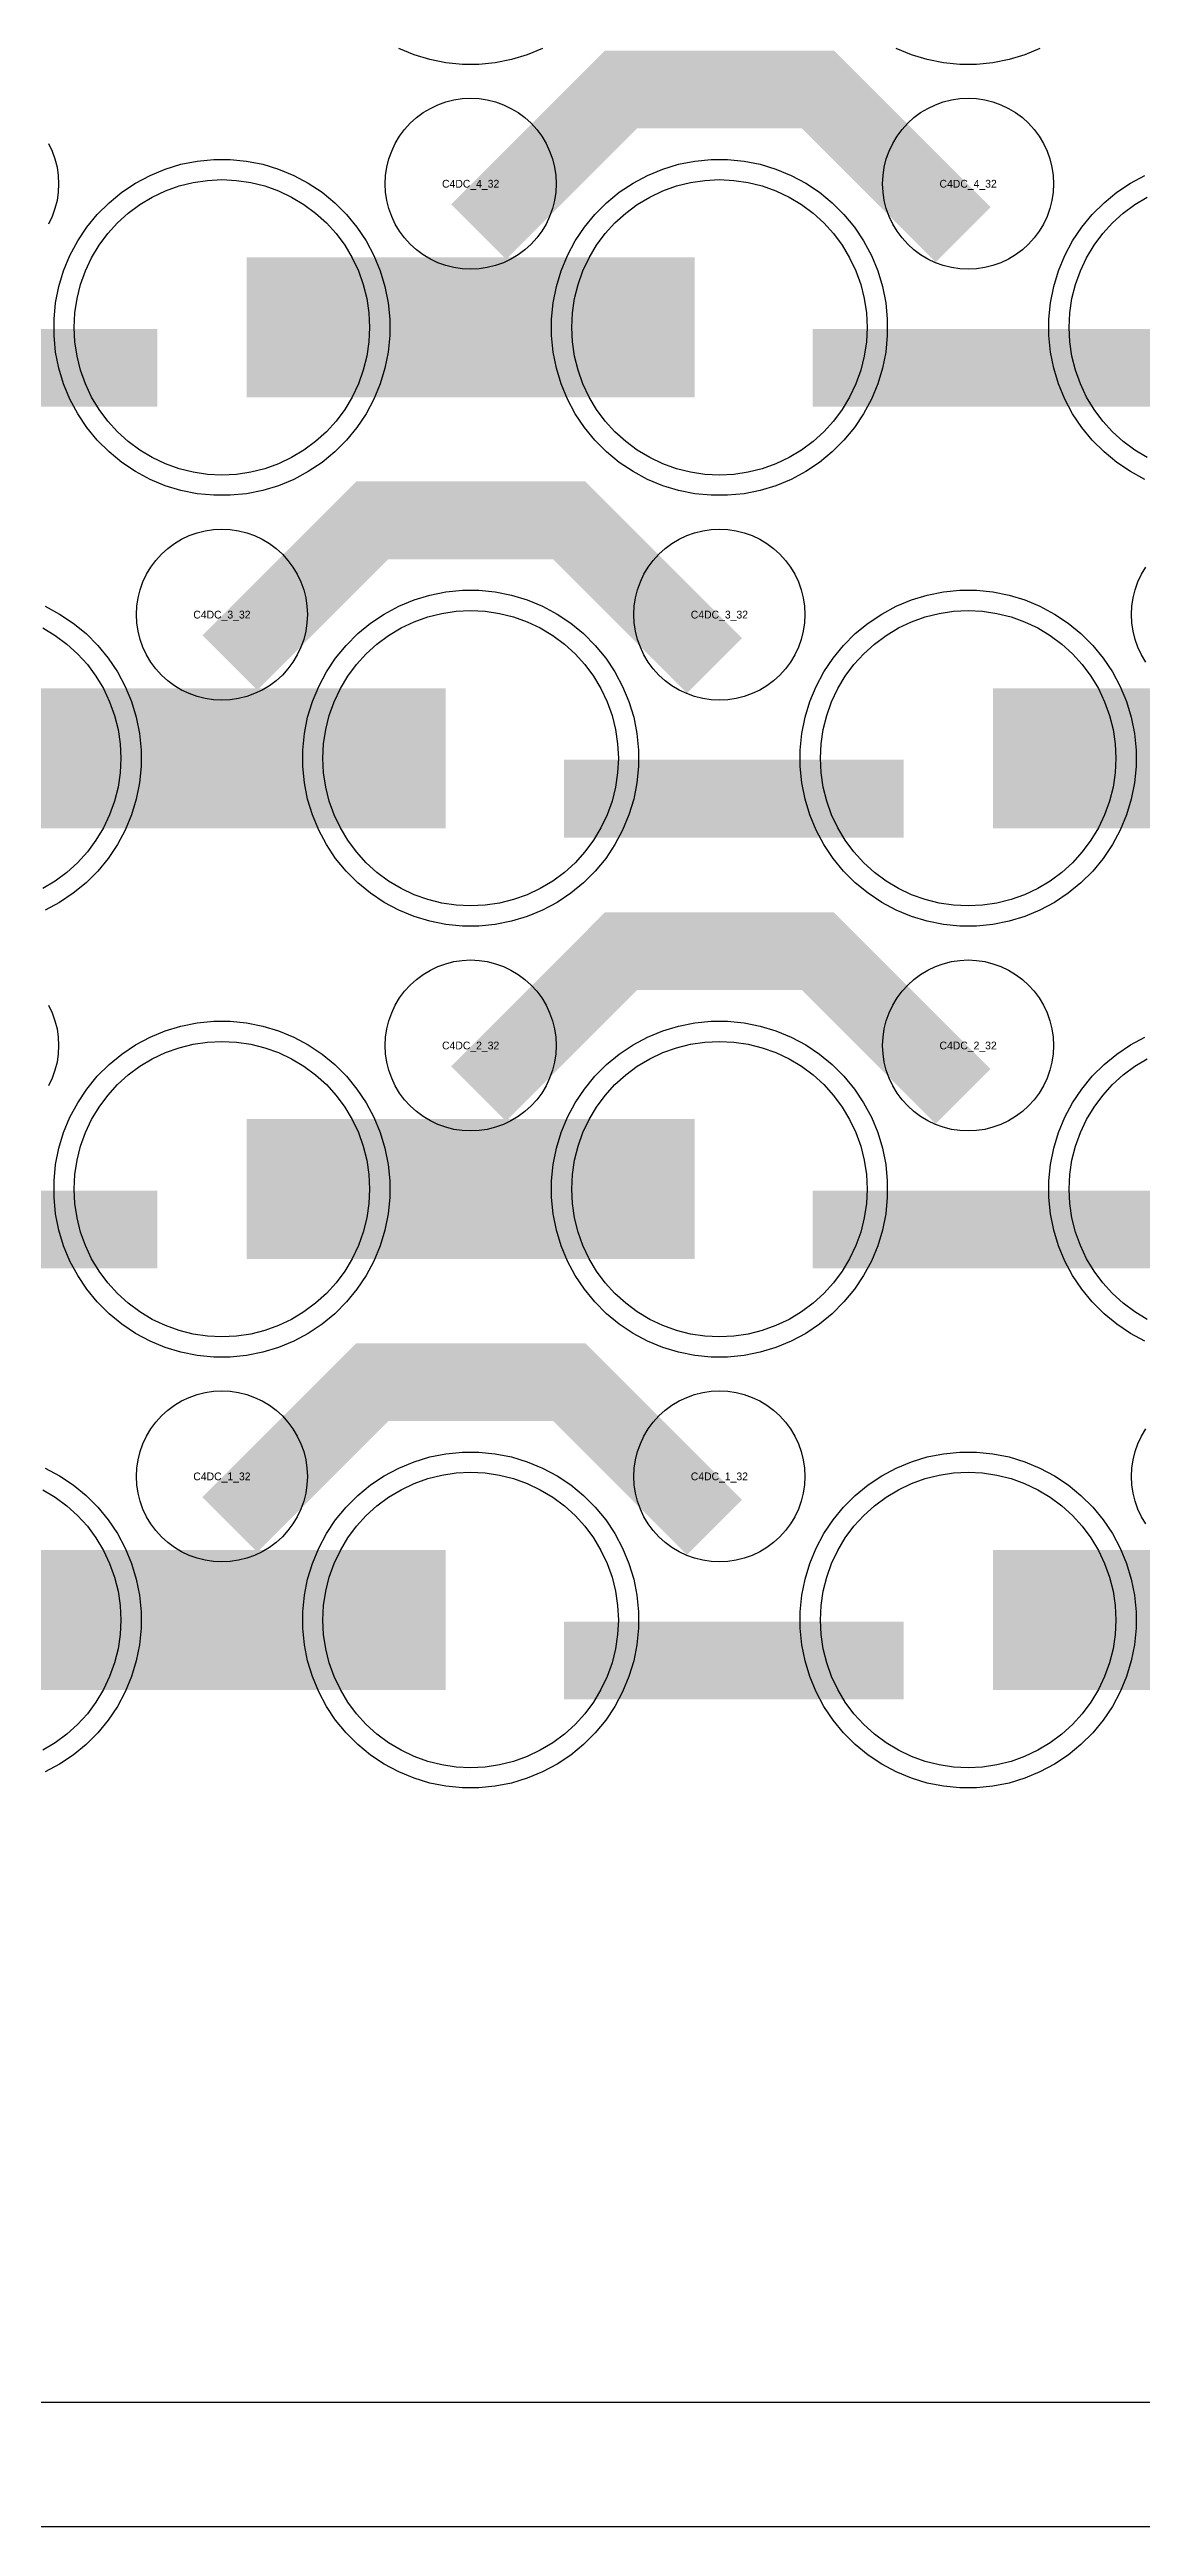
# Model space of a CAD drawing. Extents: x -11880 to 11880, y -14992 to 14992.
# Drawn here: x -1815 to -1464, y -14992 to -14196 of the extents above; entities that cross this region are included whole.
import ezdxf
from ezdxf.enums import TextEntityAlignment as Align

# ---------------------------------------------------------------- set-up
doc = ezdxf.new("R2010")
doc.units = 0
doc.header["$MEASUREMENT"] = 0
for name, color, linetype in [('GDS_775_DT_237', 138, 'CONTINUOUS'), ('OUTLINE', 30, 'CONTINUOUS'), ('RDL1_FS', 34, 'CONTINUOUS'), ('RDL_BS', 160, 'CONTINUOUS')]:
    doc.layers.add(name, color=color, linetype=linetype)

msp = doc.modelspace()

# ---------------------------------------------------------------- linework, layer by layer
at = {"layer": 'OUTLINE'}
for points in [[(-11880, -14992.5), (11880, -14992.5), (11880, 14992.5), (-11880, 14992.5)], [(-11840, -14952.5), (11840, -14952.5), (11840, 14952.5), (-11840, 14952.5)]]:
    msp.add_lwpolyline(points, close=True, dxfattribs=at)
at = {"layer": 'RDL1_FS', "color": 241, "true_color": 0xf7abae}
for points in [[(-1760, -14332.819), (-1764.657, -14332.59), (-1769.268, -14331.906), (-1773.791, -14330.774), (-1778.181, -14329.202), (-1782.395, -14327.21), (-1786.395, -14324.812), (-1790.14, -14322.034), (-1793.594, -14318.904), (-1796.724, -14315.45), (-1799.502, -14311.705), (-1801.9, -14307.705), (-1803.892, -14303.491), (-1805.464, -14299.101), (-1806.596, -14294.578), (-1807.28, -14289.967), (-1807.509, -14285.31), (-1807.28, -14280.653), (-1806.596, -14276.042), (-1805.464, -14271.519), (-1803.892, -14267.129), (-1801.9, -14262.915), (-1799.502, -14258.915), (-1796.724, -14255.17), (-1793.594, -14251.716), (-1790.14, -14248.586), (-1786.395, -14245.808), (-1782.395, -14243.41), (-1778.181, -14241.418), (-1773.791, -14239.846), (-1769.268, -14238.714), (-1764.657, -14238.03), (-1760, -14237.801), (-1755.343, -14238.03), (-1750.732, -14238.714), (-1746.209, -14239.846), (-1741.819, -14241.418), (-1737.605, -14243.41), (-1733.605, -14245.808), (-1729.86, -14248.586), (-1726.406, -14251.716), (-1723.276, -14255.17), (-1720.498, -14258.915), (-1718.1, -14262.915), (-1716.108, -14267.129), (-1714.536, -14271.519), (-1713.404, -14276.042), (-1712.72, -14280.653), (-1712.491, -14285.31), (-1712.72, -14289.967), (-1713.404, -14294.578), (-1714.536, -14299.101), (-1716.108, -14303.491), (-1718.1, -14307.705), (-1720.498, -14311.705), (-1723.276, -14315.45), (-1726.406, -14318.904), (-1729.86, -14322.034), (-1733.605, -14324.812), (-1737.605, -14327.21), (-1741.819, -14329.202), (-1746.209, -14330.774), (-1750.732, -14331.906), (-1755.343, -14332.59)], [(-1600, -14332.819), (-1604.657, -14332.59), (-1609.268, -14331.906), (-1613.791, -14330.774), (-1618.181, -14329.202), (-1622.395, -14327.21), (-1626.395, -14324.812), (-1630.14, -14322.034), (-1633.594, -14318.904), (-1636.724, -14315.45), (-1639.502, -14311.705), (-1641.9, -14307.705), (-1643.892, -14303.491), (-1645.464, -14299.101), (-1646.596, -14294.578), (-1647.28, -14289.967), (-1647.509, -14285.31), (-1647.28, -14280.653), (-1646.596, -14276.042), (-1645.464, -14271.519), (-1643.892, -14267.129), (-1641.9, -14262.915), (-1639.502, -14258.915), (-1636.724, -14255.17), (-1633.594, -14251.716), (-1630.14, -14248.586), (-1626.395, -14245.808), (-1622.395, -14243.41), (-1618.181, -14241.418), (-1613.791, -14239.846), (-1609.268, -14238.714), (-1604.657, -14238.03), (-1600, -14237.801), (-1595.343, -14238.03), (-1590.732, -14238.714), (-1586.209, -14239.846), (-1581.819, -14241.418), (-1577.605, -14243.41), (-1573.605, -14245.808), (-1569.86, -14248.586), (-1566.406, -14251.716), (-1563.276, -14255.17), (-1560.498, -14258.915), (-1558.1, -14262.915), (-1556.108, -14267.129), (-1554.536, -14271.519), (-1553.404, -14276.042), (-1552.72, -14280.653), (-1552.491, -14285.31), (-1552.72, -14289.967), (-1553.404, -14294.578), (-1554.536, -14299.101), (-1556.108, -14303.491), (-1558.1, -14307.705), (-1560.498, -14311.705), (-1563.276, -14315.45), (-1566.406, -14318.904), (-1569.86, -14322.034), (-1573.605, -14324.812), (-1577.605, -14327.21), (-1581.819, -14329.202), (-1586.209, -14330.774), (-1590.732, -14331.906), (-1595.343, -14332.59)], [(-1680, -14471.379), (-1684.657, -14471.15), (-1689.268, -14470.466), (-1693.791, -14469.334), (-1698.181, -14467.762), (-1702.395, -14465.77), (-1706.395, -14463.372), (-1710.14, -14460.594), (-1713.594, -14457.464), (-1716.724, -14454.01), (-1719.502, -14450.265), (-1721.9, -14446.265), (-1723.892, -14442.051), (-1725.464, -14437.661), (-1726.596, -14433.138), (-1727.28, -14428.527), (-1727.509, -14423.87), (-1727.28, -14419.213), (-1726.596, -14414.602), (-1725.464, -14410.079), (-1723.892, -14405.689), (-1721.9, -14401.475), (-1719.502, -14397.475), (-1716.724, -14393.73), (-1713.594, -14390.276), (-1710.14, -14387.146), (-1706.395, -14384.368), (-1702.395, -14381.97), (-1698.181, -14379.978), (-1693.791, -14378.406), (-1689.268, -14377.274), (-1684.657, -14376.59), (-1680, -14376.361), (-1675.343, -14376.59), (-1670.732, -14377.274), (-1666.209, -14378.406), (-1661.819, -14379.978), (-1657.605, -14381.97), (-1653.605, -14384.368), (-1649.86, -14387.146), (-1646.406, -14390.276), (-1643.276, -14393.73), (-1640.498, -14397.475), (-1638.1, -14401.475), (-1636.108, -14405.689), (-1634.536, -14410.079), (-1633.404, -14414.602), (-1632.72, -14419.213), (-1632.491, -14423.87), (-1632.72, -14428.527), (-1633.404, -14433.138), (-1634.536, -14437.661), (-1636.108, -14442.051), (-1638.1, -14446.265), (-1640.498, -14450.265), (-1643.276, -14454.01), (-1646.406, -14457.464), (-1649.86, -14460.594), (-1653.605, -14463.372), (-1657.605, -14465.77), (-1661.819, -14467.762), (-1666.209, -14469.334), (-1670.732, -14470.466), (-1675.343, -14471.15)], [(-1520, -14471.379), (-1524.657, -14471.15), (-1529.268, -14470.466), (-1533.791, -14469.334), (-1538.181, -14467.762), (-1542.395, -14465.77), (-1546.395, -14463.372), (-1550.14, -14460.594), (-1553.594, -14457.464), (-1556.724, -14454.01), (-1559.502, -14450.265), (-1561.9, -14446.265), (-1563.892, -14442.051), (-1565.464, -14437.661), (-1566.596, -14433.138), (-1567.28, -14428.527), (-1567.509, -14423.87), (-1567.28, -14419.213), (-1566.596, -14414.602), (-1565.464, -14410.079), (-1563.892, -14405.689), (-1561.9, -14401.475), (-1559.502, -14397.475), (-1556.724, -14393.73), (-1553.594, -14390.276), (-1550.14, -14387.146), (-1546.395, -14384.368), (-1542.395, -14381.97), (-1538.181, -14379.978), (-1533.791, -14378.406), (-1529.268, -14377.274), (-1524.657, -14376.59), (-1520, -14376.361), (-1515.343, -14376.59), (-1510.732, -14377.274), (-1506.209, -14378.406), (-1501.819, -14379.978), (-1497.605, -14381.97), (-1493.605, -14384.368), (-1489.86, -14387.146), (-1486.406, -14390.276), (-1483.276, -14393.73), (-1480.498, -14397.475), (-1478.1, -14401.475), (-1476.108, -14405.689), (-1474.536, -14410.079), (-1473.404, -14414.602), (-1472.72, -14419.213), (-1472.491, -14423.87), (-1472.72, -14428.527), (-1473.404, -14433.138), (-1474.536, -14437.661), (-1476.108, -14442.051), (-1478.1, -14446.265), (-1480.498, -14450.265), (-1483.276, -14454.01), (-1486.406, -14457.464), (-1489.86, -14460.594), (-1493.605, -14463.372), (-1497.605, -14465.77), (-1501.819, -14467.762), (-1506.209, -14469.334), (-1510.732, -14470.466), (-1515.343, -14471.15)], [(-1760, -14609.944), (-1764.657, -14609.715), (-1769.268, -14609.031), (-1773.791, -14607.899), (-1778.181, -14606.327), (-1782.395, -14604.335), (-1786.395, -14601.937), (-1790.14, -14599.159), (-1793.594, -14596.029), (-1796.724, -14592.575), (-1799.502, -14588.83), (-1801.9, -14584.83), (-1803.892, -14580.616), (-1805.464, -14576.226), (-1806.596, -14571.703), (-1807.28, -14567.092), (-1807.509, -14562.435), (-1807.28, -14557.778), (-1806.596, -14553.167), (-1805.464, -14548.644), (-1803.892, -14544.254), (-1801.9, -14540.04), (-1799.502, -14536.04), (-1796.724, -14532.295), (-1793.594, -14528.841), (-1790.14, -14525.711), (-1786.395, -14522.933), (-1782.395, -14520.535), (-1778.181, -14518.543), (-1773.791, -14516.971), (-1769.268, -14515.839), (-1764.657, -14515.155), (-1760, -14514.926), (-1755.343, -14515.155), (-1750.732, -14515.839), (-1746.209, -14516.971), (-1741.819, -14518.543), (-1737.605, -14520.535), (-1733.605, -14522.933), (-1729.86, -14525.711), (-1726.406, -14528.841), (-1723.276, -14532.295), (-1720.498, -14536.04), (-1718.1, -14540.04), (-1716.108, -14544.254), (-1714.536, -14548.644), (-1713.404, -14553.167), (-1712.72, -14557.778), (-1712.491, -14562.435), (-1712.72, -14567.092), (-1713.404, -14571.703), (-1714.536, -14576.226), (-1716.108, -14580.616), (-1718.1, -14584.83), (-1720.498, -14588.83), (-1723.276, -14592.575), (-1726.406, -14596.029), (-1729.86, -14599.159), (-1733.605, -14601.937), (-1737.605, -14604.335), (-1741.819, -14606.327), (-1746.209, -14607.899), (-1750.732, -14609.031), (-1755.343, -14609.715)], [(-1600, -14609.944), (-1604.657, -14609.715), (-1609.268, -14609.031), (-1613.791, -14607.899), (-1618.181, -14606.327), (-1622.395, -14604.335), (-1626.395, -14601.937), (-1630.14, -14599.159), (-1633.594, -14596.029), (-1636.724, -14592.575), (-1639.502, -14588.83), (-1641.9, -14584.83), (-1643.892, -14580.616), (-1645.464, -14576.226), (-1646.596, -14571.703), (-1647.28, -14567.092), (-1647.509, -14562.435), (-1647.28, -14557.778), (-1646.596, -14553.167), (-1645.464, -14548.644), (-1643.892, -14544.254), (-1641.9, -14540.04), (-1639.502, -14536.04), (-1636.724, -14532.295), (-1633.594, -14528.841), (-1630.14, -14525.711), (-1626.395, -14522.933), (-1622.395, -14520.535), (-1618.181, -14518.543), (-1613.791, -14516.971), (-1609.268, -14515.839), (-1604.657, -14515.155), (-1600, -14514.926), (-1595.343, -14515.155), (-1590.732, -14515.839), (-1586.209, -14516.971), (-1581.819, -14518.543), (-1577.605, -14520.535), (-1573.605, -14522.933), (-1569.86, -14525.711), (-1566.406, -14528.841), (-1563.276, -14532.295), (-1560.498, -14536.04), (-1558.1, -14540.04), (-1556.108, -14544.254), (-1554.536, -14548.644), (-1553.404, -14553.167), (-1552.72, -14557.778), (-1552.491, -14562.435), (-1552.72, -14567.092), (-1553.404, -14571.703), (-1554.536, -14576.226), (-1556.108, -14580.616), (-1558.1, -14584.83), (-1560.498, -14588.83), (-1563.276, -14592.575), (-1566.406, -14596.029), (-1569.86, -14599.159), (-1573.605, -14601.937), (-1577.605, -14604.335), (-1581.819, -14606.327), (-1586.209, -14607.899), (-1590.732, -14609.031), (-1595.343, -14609.715)]]:
    msp.add_lwpolyline(points, close=True, dxfattribs=at)
for points in [[(-1462.395, -14327.21), (-1466.395, -14324.812), (-1470.14, -14322.034), (-1473.594, -14318.904), (-1476.724, -14315.45), (-1479.502, -14311.705), (-1481.9, -14307.705), (-1483.892, -14303.491), (-1485.464, -14299.101), (-1486.596, -14294.578), (-1487.28, -14289.967), (-1487.509, -14285.31), (-1487.28, -14280.653), (-1486.596, -14276.042), (-1485.464, -14271.519), (-1483.892, -14267.129), (-1481.9, -14262.915), (-1479.502, -14258.915), (-1476.724, -14255.17), (-1473.594, -14251.716), (-1470.14, -14248.586), (-1466.395, -14245.808), (-1462.395, -14243.41)], [(-1817.605, -14381.97), (-1813.605, -14384.368), (-1809.86, -14387.146), (-1806.406, -14390.276), (-1803.276, -14393.73), (-1800.498, -14397.475), (-1798.1, -14401.475), (-1796.108, -14405.689), (-1794.536, -14410.079), (-1793.404, -14414.602), (-1792.72, -14419.213), (-1792.491, -14423.87), (-1792.72, -14428.527), (-1793.404, -14433.138), (-1794.536, -14437.661), (-1796.108, -14442.051), (-1798.1, -14446.265), (-1800.498, -14450.265), (-1803.276, -14454.01), (-1806.406, -14457.464), (-1809.86, -14460.594), (-1813.605, -14463.372), (-1817.605, -14465.77)], [(-1462.395, -14604.335), (-1466.395, -14601.937), (-1470.14, -14599.159), (-1473.594, -14596.029), (-1476.724, -14592.575), (-1479.502, -14588.83), (-1481.9, -14584.83), (-1483.892, -14580.616), (-1485.464, -14576.226), (-1486.596, -14571.703), (-1487.28, -14567.092), (-1487.509, -14562.435), (-1487.28, -14557.778), (-1486.596, -14553.167), (-1485.464, -14548.644), (-1483.892, -14544.254), (-1481.9, -14540.04), (-1479.502, -14536.04), (-1476.724, -14532.295), (-1473.594, -14528.841), (-1470.14, -14525.711), (-1466.395, -14522.933), (-1462.395, -14520.535)]]:
    msp.add_lwpolyline(points, dxfattribs=at)
for points in [[(-1751.998, -14285.31, 45, 45, 0), (-1679.998, -14285.31, 45, 45, 0)], [(-1679.998, -14285.31, 45, 45, 0), (-1607.998, -14285.31, 45, 45, 0)], [(-1831.998, -14423.87, 45, 45, 0), (-1759.998, -14423.87, 45, 45, 0)], [(-1759.998, -14423.87, 45, 45, 0), (-1687.998, -14423.87, 45, 45, 0)], [(-1511.998, -14423.87, 45, 45, 0), (-1439.998, -14423.87, 45, 45, 0)], [(-1751.998, -14562.435, 45, 45, 0), (-1679.998, -14562.435, 45, 45, 0)], [(-1679.998, -14562.435, 45, 45, 0), (-1607.998, -14562.435, 45, 45, 0)]]:
    msp.add_lwpolyline(points, format="xyseb", dxfattribs=at)
at = {"layer": 'RDL1_FS'}
for points in [[(-1680, -14748.509), (-1684.657, -14748.28), (-1689.268, -14747.596), (-1693.791, -14746.464), (-1698.181, -14744.892), (-1702.395, -14742.9), (-1706.395, -14740.502), (-1710.14, -14737.724), (-1713.594, -14734.594), (-1716.724, -14731.14), (-1719.502, -14727.395), (-1721.9, -14723.395), (-1723.892, -14719.181), (-1725.464, -14714.791), (-1726.596, -14710.268), (-1727.28, -14705.657), (-1727.509, -14701), (-1727.28, -14696.343), (-1726.596, -14691.732), (-1725.464, -14687.209), (-1723.892, -14682.819), (-1721.9, -14678.605), (-1719.502, -14674.605), (-1716.724, -14670.86), (-1713.594, -14667.406), (-1710.14, -14664.276), (-1706.395, -14661.498), (-1702.395, -14659.1), (-1698.181, -14657.108), (-1693.791, -14655.536), (-1689.268, -14654.404), (-1684.657, -14653.72), (-1680, -14653.491), (-1675.343, -14653.72), (-1670.732, -14654.404), (-1666.209, -14655.536), (-1661.819, -14657.108), (-1657.605, -14659.1), (-1653.605, -14661.498), (-1649.86, -14664.276), (-1646.406, -14667.406), (-1643.276, -14670.86), (-1640.498, -14674.605), (-1638.1, -14678.605), (-1636.108, -14682.819), (-1634.536, -14687.209), (-1633.404, -14691.732), (-1632.72, -14696.343), (-1632.491, -14701), (-1632.72, -14705.657), (-1633.404, -14710.268), (-1634.536, -14714.791), (-1636.108, -14719.181), (-1638.1, -14723.395), (-1640.498, -14727.395), (-1643.276, -14731.14), (-1646.406, -14734.594), (-1649.86, -14737.724), (-1653.605, -14740.502), (-1657.605, -14742.9), (-1661.819, -14744.892), (-1666.209, -14746.464), (-1670.732, -14747.596), (-1675.343, -14748.28)], [(-1520, -14748.509), (-1524.657, -14748.28), (-1529.268, -14747.596), (-1533.791, -14746.464), (-1538.181, -14744.892), (-1542.395, -14742.9), (-1546.395, -14740.502), (-1550.14, -14737.724), (-1553.594, -14734.594), (-1556.724, -14731.14), (-1559.502, -14727.395), (-1561.9, -14723.395), (-1563.892, -14719.181), (-1565.464, -14714.791), (-1566.596, -14710.268), (-1567.28, -14705.657), (-1567.509, -14701), (-1567.28, -14696.343), (-1566.596, -14691.732), (-1565.464, -14687.209), (-1563.892, -14682.819), (-1561.9, -14678.605), (-1559.502, -14674.605), (-1556.724, -14670.86), (-1553.594, -14667.406), (-1550.14, -14664.276), (-1546.395, -14661.498), (-1542.395, -14659.1), (-1538.181, -14657.108), (-1533.791, -14655.536), (-1529.268, -14654.404), (-1524.657, -14653.72), (-1520, -14653.491), (-1515.343, -14653.72), (-1510.732, -14654.404), (-1506.209, -14655.536), (-1501.819, -14657.108), (-1497.605, -14659.1), (-1493.605, -14661.498), (-1489.86, -14664.276), (-1486.406, -14667.406), (-1483.276, -14670.86), (-1480.498, -14674.605), (-1478.1, -14678.605), (-1476.108, -14682.819), (-1474.536, -14687.209), (-1473.404, -14691.732), (-1472.72, -14696.343), (-1472.491, -14701), (-1472.72, -14705.657), (-1473.404, -14710.268), (-1474.536, -14714.791), (-1476.108, -14719.181), (-1478.1, -14723.395), (-1480.498, -14727.395), (-1483.276, -14731.14), (-1486.406, -14734.594), (-1489.86, -14737.724), (-1493.605, -14740.502), (-1497.605, -14742.9), (-1501.819, -14744.892), (-1506.209, -14746.464), (-1510.732, -14747.596), (-1515.343, -14748.28)]]:
    msp.add_lwpolyline(points, close=True, dxfattribs=at)
msp.add_lwpolyline([(-1817.605, -14659.1), (-1813.605, -14661.498), (-1809.86, -14664.276), (-1806.406, -14667.406), (-1803.276, -14670.86), (-1800.498, -14674.605), (-1798.1, -14678.605), (-1796.108, -14682.819), (-1794.536, -14687.209), (-1793.404, -14691.732), (-1792.72, -14696.343), (-1792.491, -14701), (-1792.72, -14705.657), (-1793.404, -14710.268), (-1794.536, -14714.791), (-1796.108, -14719.181), (-1798.1, -14723.395), (-1800.498, -14727.395), (-1803.276, -14731.14), (-1806.406, -14734.594), (-1809.86, -14737.724), (-1813.605, -14740.502), (-1817.605, -14742.9)], dxfattribs=at)
for points in [[(-1831.998, -14701, 45, 45, 0), (-1759.998, -14701, 45, 45, 0)], [(-1759.998, -14701, 45, 45, 0), (-1687.998, -14701, 45, 45, 0)], [(-1511.998, -14701, 45, 45, 0), (-1439.998, -14701, 45, 45, 0)]]:
    msp.add_lwpolyline(points, format="xyseb", dxfattribs=at)
at = {"layer": 'RDL_BS', "color": 241, "true_color": 0xf7abae}
for points in [[(-1656.885, -14195.62), (-1661.795, -14197.651), (-1666.835, -14199.182), (-1672.062, -14200.228), (-1677.356, -14200.745), (-1682.644, -14200.745), (-1687.938, -14200.228), (-1693.165, -14199.182), (-1698.205, -14197.651), (-1703.115, -14195.62)], [(-1496.885, -14195.62), (-1501.795, -14197.651), (-1506.835, -14199.182), (-1512.062, -14200.228), (-1517.356, -14200.745), (-1522.644, -14200.745), (-1527.938, -14200.228), (-1533.165, -14199.182), (-1538.205, -14197.651), (-1543.115, -14195.62)], [(-1463.115, -14334.185), (-1467.777, -14331.693), (-1472.191, -14328.746), (-1476.292, -14325.384), (-1480.074, -14321.602), (-1483.436, -14317.501), (-1486.383, -14313.087), (-1488.875, -14308.425), (-1490.906, -14303.515), (-1492.437, -14298.475), (-1493.483, -14293.248), (-1494, -14287.954), (-1494, -14282.666), (-1493.483, -14277.372), (-1492.437, -14272.145), (-1490.906, -14267.105), (-1488.875, -14262.195), (-1486.383, -14257.533), (-1483.436, -14253.119), (-1480.074, -14249.018), (-1476.292, -14245.236), (-1472.191, -14241.874), (-1467.777, -14238.927), (-1463.115, -14236.435)], [(-1816.885, -14374.995), (-1812.223, -14377.487), (-1807.809, -14380.434), (-1803.708, -14383.796), (-1799.926, -14387.578), (-1796.564, -14391.679), (-1793.617, -14396.093), (-1791.125, -14400.755), (-1789.094, -14405.665), (-1787.563, -14410.705), (-1786.517, -14415.932), (-1786, -14421.226), (-1786, -14426.514), (-1786.517, -14431.808), (-1787.563, -14437.035), (-1789.094, -14442.075), (-1791.125, -14446.985), (-1793.617, -14451.647), (-1796.564, -14456.061), (-1799.926, -14460.162), (-1803.708, -14463.944), (-1807.809, -14467.306), (-1812.223, -14470.253), (-1816.885, -14472.745)], [(-1463.115, -14611.31), (-1467.777, -14608.818), (-1472.191, -14605.871), (-1476.292, -14602.509), (-1480.074, -14598.727), (-1483.436, -14594.626), (-1486.383, -14590.212), (-1488.875, -14585.55), (-1490.906, -14580.64), (-1492.437, -14575.6), (-1493.483, -14570.373), (-1494, -14565.079), (-1494, -14559.791), (-1493.483, -14554.497), (-1492.437, -14549.27), (-1490.906, -14544.23), (-1488.875, -14539.32), (-1486.383, -14534.658), (-1483.436, -14530.244), (-1480.074, -14526.143), (-1476.292, -14522.361), (-1472.191, -14518.999), (-1467.777, -14516.052), (-1463.115, -14513.56)]]:
    msp.add_lwpolyline(points, dxfattribs=at)
at = {"layer": 'RDL_BS'}
for points in [[(-1677.438, -14254.624, 25, 25, 0), (-1631.623, -14208.809, 25, 25, 0), (-1598.07, -14208.809, 25, 25, 0)], [(-1521.599, -14255.523, 25, 25, 0), (-1568.313, -14208.809, 25, 25, 0), (-1598.071, -14208.809, 25, 25, 0)], [(-1757.438, -14393.184, 25, 25, 0), (-1711.623, -14347.369, 25, 25, 0), (-1678.07, -14347.369, 25, 25, 0)], [(-1601.599, -14394.083, 25, 25, 0), (-1648.313, -14347.369, 25, 25, 0), (-1678.071, -14347.369, 25, 25, 0)], [(-1677.438, -14531.749, 25, 25, 0), (-1631.623, -14485.934, 25, 25, 0), (-1598.07, -14485.934, 25, 25, 0)], [(-1521.599, -14532.648, 25, 25, 0), (-1568.313, -14485.934, 25, 25, 0), (-1598.071, -14485.934, 25, 25, 0)], [(-1757.438, -14670.314, 25, 25, 0), (-1711.623, -14624.499, 25, 25, 0), (-1678.07, -14624.499, 25, 25, 0)], [(-1601.599, -14671.213, 25, 25, 0), (-1648.313, -14624.499, 25, 25, 0), (-1678.071, -14624.499, 25, 25, 0)], [(-1649.984, -14714.013, 25, 25, 0), (-1540.719, -14714.013, 25, 25, 0)]]:
    msp.add_lwpolyline(points, format="xyseb", dxfattribs=at)
for points in [[(-1680, -14266.616), (-1682.693, -14266.484), (-1685.365, -14266.088), (-1687.984, -14265.431), (-1690.519, -14264.524), (-1692.956, -14263.372), (-1695.28, -14261.979), (-1697.443, -14260.376), (-1699.442, -14258.564), (-1701.254, -14256.565), (-1702.857, -14254.402), (-1704.25, -14252.078), (-1705.402, -14249.641), (-1706.309, -14247.106), (-1706.966, -14244.487), (-1707.362, -14241.815), (-1707.494, -14239.122), (-1707.362, -14236.429), (-1706.966, -14233.757), (-1706.309, -14231.138), (-1705.402, -14228.603), (-1704.25, -14226.166), (-1702.857, -14223.842), (-1701.254, -14221.679), (-1699.442, -14219.68), (-1697.443, -14217.868), (-1695.28, -14216.265), (-1692.956, -14214.872), (-1690.519, -14213.72), (-1687.984, -14212.813), (-1685.365, -14212.156), (-1682.693, -14211.76), (-1680, -14211.628), (-1677.307, -14211.76), (-1674.635, -14212.156), (-1672.016, -14212.813), (-1669.481, -14213.72), (-1667.044, -14214.872), (-1664.72, -14216.265), (-1662.557, -14217.868), (-1660.558, -14219.68), (-1658.746, -14221.679), (-1657.143, -14223.842), (-1655.75, -14226.166), (-1654.598, -14228.603), (-1653.691, -14231.138), (-1653.034, -14233.757), (-1652.638, -14236.429), (-1652.506, -14239.122), (-1652.638, -14241.815), (-1653.034, -14244.487), (-1653.691, -14247.106), (-1654.598, -14249.641), (-1655.75, -14252.078), (-1657.143, -14254.402), (-1658.746, -14256.565), (-1660.558, -14258.564), (-1662.557, -14260.376), (-1664.72, -14261.979), (-1667.044, -14263.372), (-1669.481, -14264.524), (-1672.016, -14265.431), (-1674.635, -14266.088), (-1677.307, -14266.484)], [(-1520, -14266.616), (-1522.693, -14266.484), (-1525.365, -14266.088), (-1527.984, -14265.431), (-1530.519, -14264.524), (-1532.956, -14263.372), (-1535.28, -14261.979), (-1537.443, -14260.376), (-1539.442, -14258.564), (-1541.254, -14256.565), (-1542.857, -14254.402), (-1544.25, -14252.078), (-1545.402, -14249.641), (-1546.309, -14247.106), (-1546.966, -14244.487), (-1547.362, -14241.815), (-1547.494, -14239.122), (-1547.362, -14236.429), (-1546.966, -14233.757), (-1546.309, -14231.138), (-1545.402, -14228.603), (-1544.25, -14226.166), (-1542.857, -14223.842), (-1541.254, -14221.679), (-1539.442, -14219.68), (-1537.443, -14217.868), (-1535.28, -14216.265), (-1532.956, -14214.872), (-1530.519, -14213.72), (-1527.984, -14212.813), (-1525.365, -14212.156), (-1522.693, -14211.76), (-1520, -14211.628), (-1517.307, -14211.76), (-1514.635, -14212.156), (-1512.016, -14212.813), (-1509.481, -14213.72), (-1507.044, -14214.872), (-1504.72, -14216.265), (-1502.557, -14217.868), (-1500.558, -14219.68), (-1498.746, -14221.679), (-1497.143, -14223.842), (-1495.75, -14226.166), (-1494.598, -14228.603), (-1493.691, -14231.138), (-1493.034, -14233.757), (-1492.638, -14236.429), (-1492.506, -14239.122), (-1492.638, -14241.815), (-1493.034, -14244.487), (-1493.691, -14247.106), (-1494.598, -14249.641), (-1495.75, -14252.078), (-1497.143, -14254.402), (-1498.746, -14256.565), (-1500.558, -14258.564), (-1502.557, -14260.376), (-1504.72, -14261.979), (-1507.044, -14263.372), (-1509.481, -14264.524), (-1512.016, -14265.431), (-1514.635, -14266.088), (-1517.307, -14266.484)], [(-1760, -14405.176), (-1762.693, -14405.044), (-1765.365, -14404.648), (-1767.984, -14403.991), (-1770.519, -14403.084), (-1772.956, -14401.932), (-1775.28, -14400.539), (-1777.443, -14398.936), (-1779.442, -14397.124), (-1781.254, -14395.125), (-1782.857, -14392.962), (-1784.25, -14390.638), (-1785.402, -14388.201), (-1786.309, -14385.666), (-1786.966, -14383.047), (-1787.362, -14380.375), (-1787.494, -14377.682), (-1787.362, -14374.989), (-1786.966, -14372.317), (-1786.309, -14369.698), (-1785.402, -14367.163), (-1784.25, -14364.726), (-1782.857, -14362.402), (-1781.254, -14360.239), (-1779.442, -14358.24), (-1777.443, -14356.428), (-1775.28, -14354.825), (-1772.956, -14353.432), (-1770.519, -14352.28), (-1767.984, -14351.373), (-1765.365, -14350.716), (-1762.693, -14350.32), (-1760, -14350.188), (-1757.307, -14350.32), (-1754.635, -14350.716), (-1752.016, -14351.373), (-1749.481, -14352.28), (-1747.044, -14353.432), (-1744.72, -14354.825), (-1742.557, -14356.428), (-1740.558, -14358.24), (-1738.746, -14360.239), (-1737.143, -14362.402), (-1735.75, -14364.726), (-1734.598, -14367.163), (-1733.691, -14369.698), (-1733.034, -14372.317), (-1732.638, -14374.989), (-1732.506, -14377.682), (-1732.638, -14380.375), (-1733.034, -14383.047), (-1733.691, -14385.666), (-1734.598, -14388.201), (-1735.75, -14390.638), (-1737.143, -14392.962), (-1738.746, -14395.125), (-1740.558, -14397.124), (-1742.557, -14398.936), (-1744.72, -14400.539), (-1747.044, -14401.932), (-1749.481, -14403.084), (-1752.016, -14403.991), (-1754.635, -14404.648), (-1757.307, -14405.044)], [(-1600, -14405.176), (-1602.693, -14405.044), (-1605.365, -14404.648), (-1607.984, -14403.991), (-1610.519, -14403.084), (-1612.956, -14401.932), (-1615.28, -14400.539), (-1617.443, -14398.936), (-1619.442, -14397.124), (-1621.254, -14395.125), (-1622.857, -14392.962), (-1624.25, -14390.638), (-1625.402, -14388.201), (-1626.309, -14385.666), (-1626.966, -14383.047), (-1627.362, -14380.375), (-1627.494, -14377.682), (-1627.362, -14374.989), (-1626.966, -14372.317), (-1626.309, -14369.698), (-1625.402, -14367.163), (-1624.25, -14364.726), (-1622.857, -14362.402), (-1621.254, -14360.239), (-1619.442, -14358.24), (-1617.443, -14356.428), (-1615.28, -14354.825), (-1612.956, -14353.432), (-1610.519, -14352.28), (-1607.984, -14351.373), (-1605.365, -14350.716), (-1602.693, -14350.32), (-1600, -14350.188), (-1597.307, -14350.32), (-1594.635, -14350.716), (-1592.016, -14351.373), (-1589.481, -14352.28), (-1587.044, -14353.432), (-1584.72, -14354.825), (-1582.557, -14356.428), (-1580.558, -14358.24), (-1578.746, -14360.239), (-1577.143, -14362.402), (-1575.75, -14364.726), (-1574.598, -14367.163), (-1573.691, -14369.698), (-1573.034, -14372.317), (-1572.638, -14374.989), (-1572.506, -14377.682), (-1572.638, -14380.375), (-1573.034, -14383.047), (-1573.691, -14385.666), (-1574.598, -14388.201), (-1575.75, -14390.638), (-1577.143, -14392.962), (-1578.746, -14395.125), (-1580.558, -14397.124), (-1582.557, -14398.936), (-1584.72, -14400.539), (-1587.044, -14401.932), (-1589.481, -14403.084), (-1592.016, -14403.991), (-1594.635, -14404.648), (-1597.307, -14405.044)], [(-1680, -14543.741), (-1682.693, -14543.609), (-1685.365, -14543.213), (-1687.984, -14542.556), (-1690.519, -14541.649), (-1692.956, -14540.497), (-1695.28, -14539.104), (-1697.443, -14537.501), (-1699.442, -14535.689), (-1701.254, -14533.69), (-1702.857, -14531.527), (-1704.25, -14529.203), (-1705.402, -14526.766), (-1706.309, -14524.231), (-1706.966, -14521.612), (-1707.362, -14518.94), (-1707.494, -14516.247), (-1707.362, -14513.554), (-1706.966, -14510.882), (-1706.309, -14508.263), (-1705.402, -14505.728), (-1704.25, -14503.291), (-1702.857, -14500.967), (-1701.254, -14498.804), (-1699.442, -14496.805), (-1697.443, -14494.993), (-1695.28, -14493.39), (-1692.956, -14491.997), (-1690.519, -14490.845), (-1687.984, -14489.938), (-1685.365, -14489.281), (-1682.693, -14488.885), (-1680, -14488.753), (-1677.307, -14488.885), (-1674.635, -14489.281), (-1672.016, -14489.938), (-1669.481, -14490.845), (-1667.044, -14491.997), (-1664.72, -14493.39), (-1662.557, -14494.993), (-1660.558, -14496.805), (-1658.746, -14498.804), (-1657.143, -14500.967), (-1655.75, -14503.291), (-1654.598, -14505.728), (-1653.691, -14508.263), (-1653.034, -14510.882), (-1652.638, -14513.554), (-1652.506, -14516.247), (-1652.638, -14518.94), (-1653.034, -14521.612), (-1653.691, -14524.231), (-1654.598, -14526.766), (-1655.75, -14529.203), (-1657.143, -14531.527), (-1658.746, -14533.69), (-1660.558, -14535.689), (-1662.557, -14537.501), (-1664.72, -14539.104), (-1667.044, -14540.497), (-1669.481, -14541.649), (-1672.016, -14542.556), (-1674.635, -14543.213), (-1677.307, -14543.609)], [(-1520, -14543.741), (-1522.693, -14543.609), (-1525.365, -14543.213), (-1527.984, -14542.556), (-1530.519, -14541.649), (-1532.956, -14540.497), (-1535.28, -14539.104), (-1537.443, -14537.501), (-1539.442, -14535.689), (-1541.254, -14533.69), (-1542.857, -14531.527), (-1544.25, -14529.203), (-1545.402, -14526.766), (-1546.309, -14524.231), (-1546.966, -14521.612), (-1547.362, -14518.94), (-1547.494, -14516.247), (-1547.362, -14513.554), (-1546.966, -14510.882), (-1546.309, -14508.263), (-1545.402, -14505.728), (-1544.25, -14503.291), (-1542.857, -14500.967), (-1541.254, -14498.804), (-1539.442, -14496.805), (-1537.443, -14494.993), (-1535.28, -14493.39), (-1532.956, -14491.997), (-1530.519, -14490.845), (-1527.984, -14489.938), (-1525.365, -14489.281), (-1522.693, -14488.885), (-1520, -14488.753), (-1517.307, -14488.885), (-1514.635, -14489.281), (-1512.016, -14489.938), (-1509.481, -14490.845), (-1507.044, -14491.997), (-1504.72, -14493.39), (-1502.557, -14494.993), (-1500.558, -14496.805), (-1498.746, -14498.804), (-1497.143, -14500.967), (-1495.75, -14503.291), (-1494.598, -14505.728), (-1493.691, -14508.263), (-1493.034, -14510.882), (-1492.638, -14513.554), (-1492.506, -14516.247), (-1492.638, -14518.94), (-1493.034, -14521.612), (-1493.691, -14524.231), (-1494.598, -14526.766), (-1495.75, -14529.203), (-1497.143, -14531.527), (-1498.746, -14533.69), (-1500.558, -14535.689), (-1502.557, -14537.501), (-1504.72, -14539.104), (-1507.044, -14540.497), (-1509.481, -14541.649), (-1512.016, -14542.556), (-1514.635, -14543.213), (-1517.307, -14543.609)], [(-1760, -14682.306), (-1762.693, -14682.174), (-1765.365, -14681.778), (-1767.984, -14681.121), (-1770.519, -14680.214), (-1772.956, -14679.062), (-1775.28, -14677.669), (-1777.443, -14676.066), (-1779.442, -14674.254), (-1781.254, -14672.255), (-1782.857, -14670.092), (-1784.25, -14667.768), (-1785.402, -14665.331), (-1786.309, -14662.796), (-1786.966, -14660.177), (-1787.362, -14657.505), (-1787.494, -14654.812), (-1787.362, -14652.119), (-1786.966, -14649.447), (-1786.309, -14646.828), (-1785.402, -14644.293), (-1784.25, -14641.856), (-1782.857, -14639.532), (-1781.254, -14637.369), (-1779.442, -14635.37), (-1777.443, -14633.558), (-1775.28, -14631.955), (-1772.956, -14630.562), (-1770.519, -14629.41), (-1767.984, -14628.503), (-1765.365, -14627.846), (-1762.693, -14627.45), (-1760, -14627.318), (-1757.307, -14627.45), (-1754.635, -14627.846), (-1752.016, -14628.503), (-1749.481, -14629.41), (-1747.044, -14630.562), (-1744.72, -14631.955), (-1742.557, -14633.558), (-1740.558, -14635.37), (-1738.746, -14637.369), (-1737.143, -14639.532), (-1735.75, -14641.856), (-1734.598, -14644.293), (-1733.691, -14646.828), (-1733.034, -14649.447), (-1732.638, -14652.119), (-1732.506, -14654.812), (-1732.638, -14657.505), (-1733.034, -14660.177), (-1733.691, -14662.796), (-1734.598, -14665.331), (-1735.75, -14667.768), (-1737.143, -14670.092), (-1738.746, -14672.255), (-1740.558, -14674.254), (-1742.557, -14676.066), (-1744.72, -14677.669), (-1747.044, -14679.062), (-1749.481, -14680.214), (-1752.016, -14681.121), (-1754.635, -14681.778), (-1757.307, -14682.174)], [(-1600, -14682.306), (-1602.693, -14682.174), (-1605.365, -14681.778), (-1607.984, -14681.121), (-1610.519, -14680.214), (-1612.956, -14679.062), (-1615.28, -14677.669), (-1617.443, -14676.066), (-1619.442, -14674.254), (-1621.254, -14672.255), (-1622.857, -14670.092), (-1624.25, -14667.768), (-1625.402, -14665.331), (-1626.309, -14662.796), (-1626.966, -14660.177), (-1627.362, -14657.505), (-1627.494, -14654.812), (-1627.362, -14652.119), (-1626.966, -14649.447), (-1626.309, -14646.828), (-1625.402, -14644.293), (-1624.25, -14641.856), (-1622.857, -14639.532), (-1621.254, -14637.369), (-1619.442, -14635.37), (-1617.443, -14633.558), (-1615.28, -14631.955), (-1612.956, -14630.562), (-1610.519, -14629.41), (-1607.984, -14628.503), (-1605.365, -14627.846), (-1602.693, -14627.45), (-1600, -14627.318), (-1597.307, -14627.45), (-1594.635, -14627.846), (-1592.016, -14628.503), (-1589.481, -14629.41), (-1587.044, -14630.562), (-1584.72, -14631.955), (-1582.557, -14633.558), (-1580.558, -14635.37), (-1578.746, -14637.369), (-1577.143, -14639.532), (-1575.75, -14641.856), (-1574.598, -14644.293), (-1573.691, -14646.828), (-1573.034, -14649.447), (-1572.638, -14652.119), (-1572.506, -14654.812), (-1572.638, -14657.505), (-1573.034, -14660.177), (-1573.691, -14662.796), (-1574.598, -14665.331), (-1575.75, -14667.768), (-1577.143, -14670.092), (-1578.746, -14672.255), (-1580.558, -14674.254), (-1582.557, -14676.066), (-1584.72, -14677.669), (-1587.044, -14679.062), (-1589.481, -14680.214), (-1592.016, -14681.121), (-1594.635, -14681.778), (-1597.307, -14682.174)], [(-1682.644, -14755), (-1687.938, -14754.483), (-1693.165, -14753.437), (-1698.205, -14751.906), (-1703.115, -14749.875), (-1707.777, -14747.383), (-1712.191, -14744.436), (-1716.292, -14741.074), (-1720.074, -14737.292), (-1723.436, -14733.191), (-1726.383, -14728.777), (-1728.875, -14724.115), (-1730.906, -14719.205), (-1732.437, -14714.165), (-1733.483, -14708.938), (-1734, -14703.644), (-1734, -14698.356), (-1733.483, -14693.062), (-1732.437, -14687.835), (-1730.906, -14682.795), (-1728.875, -14677.885), (-1726.383, -14673.223), (-1723.436, -14668.809), (-1720.074, -14664.708), (-1716.292, -14660.926), (-1712.191, -14657.564), (-1707.777, -14654.617), (-1703.115, -14652.125), (-1698.205, -14650.094), (-1693.165, -14648.563), (-1687.938, -14647.517), (-1682.644, -14647), (-1677.356, -14647), (-1672.062, -14647.517), (-1666.835, -14648.563), (-1661.795, -14650.094), (-1656.885, -14652.125), (-1652.223, -14654.617), (-1647.809, -14657.564), (-1643.708, -14660.926), (-1639.926, -14664.708), (-1636.564, -14668.809), (-1633.617, -14673.223), (-1631.125, -14677.885), (-1629.094, -14682.795), (-1627.563, -14687.835), (-1626.517, -14693.062), (-1626, -14698.356), (-1626, -14703.644), (-1626.517, -14708.938), (-1627.563, -14714.165), (-1629.094, -14719.205), (-1631.125, -14724.115), (-1633.617, -14728.777), (-1636.564, -14733.191), (-1639.926, -14737.292), (-1643.708, -14741.074), (-1647.809, -14744.436), (-1652.223, -14747.383), (-1656.885, -14749.875), (-1661.795, -14751.906), (-1666.835, -14753.437), (-1672.062, -14754.483), (-1677.356, -14755)], [(-1522.644, -14755), (-1527.938, -14754.483), (-1533.165, -14753.437), (-1538.205, -14751.906), (-1543.115, -14749.875), (-1547.777, -14747.383), (-1552.191, -14744.436), (-1556.292, -14741.074), (-1560.074, -14737.292), (-1563.436, -14733.191), (-1566.383, -14728.777), (-1568.875, -14724.115), (-1570.906, -14719.205), (-1572.437, -14714.165), (-1573.483, -14708.938), (-1574, -14703.644), (-1574, -14698.356), (-1573.483, -14693.062), (-1572.437, -14687.835), (-1570.906, -14682.795), (-1568.875, -14677.885), (-1566.383, -14673.223), (-1563.436, -14668.809), (-1560.074, -14664.708), (-1556.292, -14660.926), (-1552.191, -14657.564), (-1547.777, -14654.617), (-1543.115, -14652.125), (-1538.205, -14650.094), (-1533.165, -14648.563), (-1527.938, -14647.517), (-1522.644, -14647), (-1517.356, -14647), (-1512.062, -14647.517), (-1506.835, -14648.563), (-1501.795, -14650.094), (-1496.885, -14652.125), (-1492.223, -14654.617), (-1487.809, -14657.564), (-1483.708, -14660.926), (-1479.926, -14664.708), (-1476.564, -14668.809), (-1473.617, -14673.223), (-1471.125, -14677.885), (-1469.094, -14682.795), (-1467.563, -14687.835), (-1466.517, -14693.062), (-1466, -14698.356), (-1466, -14703.644), (-1466.517, -14708.938), (-1467.563, -14714.165), (-1469.094, -14719.205), (-1471.125, -14724.115), (-1473.617, -14728.777), (-1476.564, -14733.191), (-1479.926, -14737.292), (-1483.708, -14741.074), (-1487.809, -14744.436), (-1492.223, -14747.383), (-1496.885, -14749.875), (-1501.795, -14751.906), (-1506.835, -14753.437), (-1512.062, -14754.483), (-1517.356, -14755)]]:
    msp.add_lwpolyline(points, close=True, dxfattribs=at)
for points in [[(-1815.75, -14226.166), (-1814.598, -14228.603), (-1813.691, -14231.138), (-1813.034, -14233.757), (-1812.638, -14236.429), (-1812.506, -14239.122), (-1812.638, -14241.815), (-1813.034, -14244.487), (-1813.691, -14247.106), (-1814.598, -14249.641), (-1815.75, -14252.078)], [(-1462.857, -14392.962), (-1464.25, -14390.638), (-1465.402, -14388.201), (-1466.309, -14385.666), (-1466.966, -14383.047), (-1467.362, -14380.375), (-1467.494, -14377.682), (-1467.362, -14374.989), (-1466.966, -14372.317), (-1466.309, -14369.698), (-1465.402, -14367.163), (-1464.25, -14364.726), (-1462.857, -14362.402)], [(-1815.75, -14503.291), (-1814.598, -14505.728), (-1813.691, -14508.263), (-1813.034, -14510.882), (-1812.638, -14513.554), (-1812.506, -14516.247), (-1812.638, -14518.94), (-1813.034, -14521.612), (-1813.691, -14524.231), (-1814.598, -14526.766), (-1815.75, -14529.203)], [(-1462.857, -14670.092), (-1464.25, -14667.768), (-1465.402, -14665.331), (-1466.309, -14662.796), (-1466.966, -14660.177), (-1467.362, -14657.505), (-1467.494, -14654.812), (-1467.362, -14652.119), (-1466.966, -14649.447), (-1466.309, -14646.828), (-1465.402, -14644.293), (-1464.25, -14641.856), (-1462.857, -14639.532)], [(-1816.885, -14652.125), (-1812.223, -14654.617), (-1807.809, -14657.564), (-1803.708, -14660.926), (-1799.926, -14664.708), (-1796.564, -14668.809), (-1793.617, -14673.223), (-1791.125, -14677.885), (-1789.094, -14682.795), (-1787.563, -14687.835), (-1786.517, -14693.062), (-1786, -14698.356), (-1786, -14703.644), (-1786.517, -14708.938), (-1787.563, -14714.165), (-1789.094, -14719.205), (-1791.125, -14724.115), (-1793.617, -14728.777), (-1796.564, -14733.191), (-1799.926, -14737.292), (-1803.708, -14741.074), (-1807.809, -14744.436), (-1812.223, -14747.383), (-1816.885, -14749.875)]]:
    msp.add_lwpolyline(points, dxfattribs=at)
at = {"layer": 'RDL_BS', "color": 241, "true_color": 0xf7abae}
for points in [[(-1762.644, -14339.31), (-1767.938, -14338.793), (-1773.165, -14337.747), (-1778.205, -14336.216), (-1783.115, -14334.185), (-1787.777, -14331.693), (-1792.191, -14328.746), (-1796.292, -14325.384), (-1800.074, -14321.602), (-1803.436, -14317.501), (-1806.383, -14313.087), (-1808.875, -14308.425), (-1810.906, -14303.515), (-1812.437, -14298.475), (-1813.483, -14293.248), (-1814, -14287.954), (-1814, -14282.666), (-1813.483, -14277.372), (-1812.437, -14272.145), (-1810.906, -14267.105), (-1808.875, -14262.195), (-1806.383, -14257.533), (-1803.436, -14253.119), (-1800.074, -14249.018), (-1796.292, -14245.236), (-1792.191, -14241.874), (-1787.777, -14238.927), (-1783.115, -14236.435), (-1778.205, -14234.404), (-1773.165, -14232.873), (-1767.938, -14231.827), (-1762.644, -14231.31), (-1757.356, -14231.31), (-1752.062, -14231.827), (-1746.835, -14232.873), (-1741.795, -14234.404), (-1736.885, -14236.435), (-1732.223, -14238.927), (-1727.809, -14241.874), (-1723.708, -14245.236), (-1719.926, -14249.018), (-1716.564, -14253.119), (-1713.617, -14257.533), (-1711.125, -14262.195), (-1709.094, -14267.105), (-1707.563, -14272.145), (-1706.517, -14277.372), (-1706, -14282.666), (-1706, -14287.954), (-1706.517, -14293.248), (-1707.563, -14298.475), (-1709.094, -14303.515), (-1711.125, -14308.425), (-1713.617, -14313.087), (-1716.564, -14317.501), (-1719.926, -14321.602), (-1723.708, -14325.384), (-1727.809, -14328.746), (-1732.223, -14331.693), (-1736.885, -14334.185), (-1741.795, -14336.216), (-1746.835, -14337.747), (-1752.062, -14338.793), (-1757.356, -14339.31)], [(-1602.644, -14339.31), (-1607.938, -14338.793), (-1613.165, -14337.747), (-1618.205, -14336.216), (-1623.115, -14334.185), (-1627.777, -14331.693), (-1632.191, -14328.746), (-1636.292, -14325.384), (-1640.074, -14321.602), (-1643.436, -14317.501), (-1646.383, -14313.087), (-1648.875, -14308.425), (-1650.906, -14303.515), (-1652.437, -14298.475), (-1653.483, -14293.248), (-1654, -14287.954), (-1654, -14282.666), (-1653.483, -14277.372), (-1652.437, -14272.145), (-1650.906, -14267.105), (-1648.875, -14262.195), (-1646.383, -14257.533), (-1643.436, -14253.119), (-1640.074, -14249.018), (-1636.292, -14245.236), (-1632.191, -14241.874), (-1627.777, -14238.927), (-1623.115, -14236.435), (-1618.205, -14234.404), (-1613.165, -14232.873), (-1607.938, -14231.827), (-1602.644, -14231.31), (-1597.356, -14231.31), (-1592.062, -14231.827), (-1586.835, -14232.873), (-1581.795, -14234.404), (-1576.885, -14236.435), (-1572.223, -14238.927), (-1567.809, -14241.874), (-1563.708, -14245.236), (-1559.926, -14249.018), (-1556.564, -14253.119), (-1553.617, -14257.533), (-1551.125, -14262.195), (-1549.094, -14267.105), (-1547.563, -14272.145), (-1546.517, -14277.372), (-1546, -14282.666), (-1546, -14287.954), (-1546.517, -14293.248), (-1547.563, -14298.475), (-1549.094, -14303.515), (-1551.125, -14308.425), (-1553.617, -14313.087), (-1556.564, -14317.501), (-1559.926, -14321.602), (-1563.708, -14325.384), (-1567.809, -14328.746), (-1572.223, -14331.693), (-1576.885, -14334.185), (-1581.795, -14336.216), (-1586.835, -14337.747), (-1592.062, -14338.793), (-1597.356, -14339.31)], [(-1682.644, -14477.87), (-1687.938, -14477.353), (-1693.165, -14476.307), (-1698.205, -14474.776), (-1703.115, -14472.745), (-1707.777, -14470.253), (-1712.191, -14467.306), (-1716.292, -14463.944), (-1720.074, -14460.162), (-1723.436, -14456.061), (-1726.383, -14451.647), (-1728.875, -14446.985), (-1730.906, -14442.075), (-1732.437, -14437.035), (-1733.483, -14431.808), (-1734, -14426.514), (-1734, -14421.226), (-1733.483, -14415.932), (-1732.437, -14410.705), (-1730.906, -14405.665), (-1728.875, -14400.755), (-1726.383, -14396.093), (-1723.436, -14391.679), (-1720.074, -14387.578), (-1716.292, -14383.796), (-1712.191, -14380.434), (-1707.777, -14377.487), (-1703.115, -14374.995), (-1698.205, -14372.964), (-1693.165, -14371.433), (-1687.938, -14370.387), (-1682.644, -14369.87), (-1677.356, -14369.87), (-1672.062, -14370.387), (-1666.835, -14371.433), (-1661.795, -14372.964), (-1656.885, -14374.995), (-1652.223, -14377.487), (-1647.809, -14380.434), (-1643.708, -14383.796), (-1639.926, -14387.578), (-1636.564, -14391.679), (-1633.617, -14396.093), (-1631.125, -14400.755), (-1629.094, -14405.665), (-1627.563, -14410.705), (-1626.517, -14415.932), (-1626, -14421.226), (-1626, -14426.514), (-1626.517, -14431.808), (-1627.563, -14437.035), (-1629.094, -14442.075), (-1631.125, -14446.985), (-1633.617, -14451.647), (-1636.564, -14456.061), (-1639.926, -14460.162), (-1643.708, -14463.944), (-1647.809, -14467.306), (-1652.223, -14470.253), (-1656.885, -14472.745), (-1661.795, -14474.776), (-1666.835, -14476.307), (-1672.062, -14477.353), (-1677.356, -14477.87)], [(-1522.644, -14477.87), (-1527.938, -14477.353), (-1533.165, -14476.307), (-1538.205, -14474.776), (-1543.115, -14472.745), (-1547.777, -14470.253), (-1552.191, -14467.306), (-1556.292, -14463.944), (-1560.074, -14460.162), (-1563.436, -14456.061), (-1566.383, -14451.647), (-1568.875, -14446.985), (-1570.906, -14442.075), (-1572.437, -14437.035), (-1573.483, -14431.808), (-1574, -14426.514), (-1574, -14421.226), (-1573.483, -14415.932), (-1572.437, -14410.705), (-1570.906, -14405.665), (-1568.875, -14400.755), (-1566.383, -14396.093), (-1563.436, -14391.679), (-1560.074, -14387.578), (-1556.292, -14383.796), (-1552.191, -14380.434), (-1547.777, -14377.487), (-1543.115, -14374.995), (-1538.205, -14372.964), (-1533.165, -14371.433), (-1527.938, -14370.387), (-1522.644, -14369.87), (-1517.356, -14369.87), (-1512.062, -14370.387), (-1506.835, -14371.433), (-1501.795, -14372.964), (-1496.885, -14374.995), (-1492.223, -14377.487), (-1487.809, -14380.434), (-1483.708, -14383.796), (-1479.926, -14387.578), (-1476.564, -14391.679), (-1473.617, -14396.093), (-1471.125, -14400.755), (-1469.094, -14405.665), (-1467.563, -14410.705), (-1466.517, -14415.932), (-1466, -14421.226), (-1466, -14426.514), (-1466.517, -14431.808), (-1467.563, -14437.035), (-1469.094, -14442.075), (-1471.125, -14446.985), (-1473.617, -14451.647), (-1476.564, -14456.061), (-1479.926, -14460.162), (-1483.708, -14463.944), (-1487.809, -14467.306), (-1492.223, -14470.253), (-1496.885, -14472.745), (-1501.795, -14474.776), (-1506.835, -14476.307), (-1512.062, -14477.353), (-1517.356, -14477.87)], [(-1762.644, -14616.435), (-1767.938, -14615.918), (-1773.165, -14614.872), (-1778.205, -14613.341), (-1783.115, -14611.31), (-1787.777, -14608.818), (-1792.191, -14605.871), (-1796.292, -14602.509), (-1800.074, -14598.727), (-1803.436, -14594.626), (-1806.383, -14590.212), (-1808.875, -14585.55), (-1810.906, -14580.64), (-1812.437, -14575.6), (-1813.483, -14570.373), (-1814, -14565.079), (-1814, -14559.791), (-1813.483, -14554.497), (-1812.437, -14549.27), (-1810.906, -14544.23), (-1808.875, -14539.32), (-1806.383, -14534.658), (-1803.436, -14530.244), (-1800.074, -14526.143), (-1796.292, -14522.361), (-1792.191, -14518.999), (-1787.777, -14516.052), (-1783.115, -14513.56), (-1778.205, -14511.529), (-1773.165, -14509.998), (-1767.938, -14508.952), (-1762.644, -14508.435), (-1757.356, -14508.435), (-1752.062, -14508.952), (-1746.835, -14509.998), (-1741.795, -14511.529), (-1736.885, -14513.56), (-1732.223, -14516.052), (-1727.809, -14518.999), (-1723.708, -14522.361), (-1719.926, -14526.143), (-1716.564, -14530.244), (-1713.617, -14534.658), (-1711.125, -14539.32), (-1709.094, -14544.23), (-1707.563, -14549.27), (-1706.517, -14554.497), (-1706, -14559.791), (-1706, -14565.079), (-1706.517, -14570.373), (-1707.563, -14575.6), (-1709.094, -14580.64), (-1711.125, -14585.55), (-1713.617, -14590.212), (-1716.564, -14594.626), (-1719.926, -14598.727), (-1723.708, -14602.509), (-1727.809, -14605.871), (-1732.223, -14608.818), (-1736.885, -14611.31), (-1741.795, -14613.341), (-1746.835, -14614.872), (-1752.062, -14615.918), (-1757.356, -14616.435)], [(-1602.644, -14616.435), (-1607.938, -14615.918), (-1613.165, -14614.872), (-1618.205, -14613.341), (-1623.115, -14611.31), (-1627.777, -14608.818), (-1632.191, -14605.871), (-1636.292, -14602.509), (-1640.074, -14598.727), (-1643.436, -14594.626), (-1646.383, -14590.212), (-1648.875, -14585.55), (-1650.906, -14580.64), (-1652.437, -14575.6), (-1653.483, -14570.373), (-1654, -14565.079), (-1654, -14559.791), (-1653.483, -14554.497), (-1652.437, -14549.27), (-1650.906, -14544.23), (-1648.875, -14539.32), (-1646.383, -14534.658), (-1643.436, -14530.244), (-1640.074, -14526.143), (-1636.292, -14522.361), (-1632.191, -14518.999), (-1627.777, -14516.052), (-1623.115, -14513.56), (-1618.205, -14511.529), (-1613.165, -14509.998), (-1607.938, -14508.952), (-1602.644, -14508.435), (-1597.356, -14508.435), (-1592.062, -14508.952), (-1586.835, -14509.998), (-1581.795, -14511.529), (-1576.885, -14513.56), (-1572.223, -14516.052), (-1567.809, -14518.999), (-1563.708, -14522.361), (-1559.926, -14526.143), (-1556.564, -14530.244), (-1553.617, -14534.658), (-1551.125, -14539.32), (-1549.094, -14544.23), (-1547.563, -14549.27), (-1546.517, -14554.497), (-1546, -14559.791), (-1546, -14565.079), (-1546.517, -14570.373), (-1547.563, -14575.6), (-1549.094, -14580.64), (-1551.125, -14585.55), (-1553.617, -14590.212), (-1556.564, -14594.626), (-1559.926, -14598.727), (-1563.708, -14602.509), (-1567.809, -14605.871), (-1572.223, -14608.818), (-1576.885, -14611.31), (-1581.795, -14613.341), (-1586.835, -14614.872), (-1592.062, -14615.918), (-1597.356, -14616.435)]]:
    msp.add_lwpolyline(points, close=True, dxfattribs=at)
for points in [[(-1889.984, -14298.323, 25, 25, 0), (-1780.719, -14298.323, 25, 25, 0)], [(-1569.984, -14298.323, 25, 25, 0), (-1460.719, -14298.323, 25, 25, 0)], [(-1649.984, -14436.883, 25, 25, 0), (-1540.719, -14436.883, 25, 25, 0)], [(-1889.984, -14575.448, 25, 25, 0), (-1780.719, -14575.448, 25, 25, 0)], [(-1569.984, -14575.448, 25, 25, 0), (-1460.719, -14575.448, 25, 25, 0)]]:
    msp.add_lwpolyline(points, format="xyseb", dxfattribs=at)

# ---------------------------------------------------------------- texts
at = {"layer": 'GDS_775_DT_237'}
for s, p in [('C4DC_4_32', (-1680, -14239.122)), ('C4DC_4_32', (-1680, -14239.122)), ('C4DC_4_32', (-1520, -14239.122)), ('C4DC_4_32', (-1520, -14239.122)), ('C4DC_3_32', (-1760, -14377.682)), ('C4DC_3_32', (-1760, -14377.682)), ('C4DC_3_32', (-1600, -14377.682)), ('C4DC_3_32', (-1600, -14377.682)), ('C4DC_2_32', (-1680, -14516.247)), ('C4DC_2_32', (-1680, -14516.247)), ('C4DC_2_32', (-1520, -14516.247)), ('C4DC_2_32', (-1520, -14516.247)), ('C4DC_1_32', (-1760, -14654.812)), ('C4DC_1_32', (-1760, -14654.812)), ('C4DC_1_32', (-1600, -14654.812)), ('C4DC_1_32', (-1600, -14654.812))]:
    msp.add_text(s, height=2.5, dxfattribs=at).set_placement(p, align=Align.MIDDLE_CENTER)

doc.saveas('drawing.dxf')
